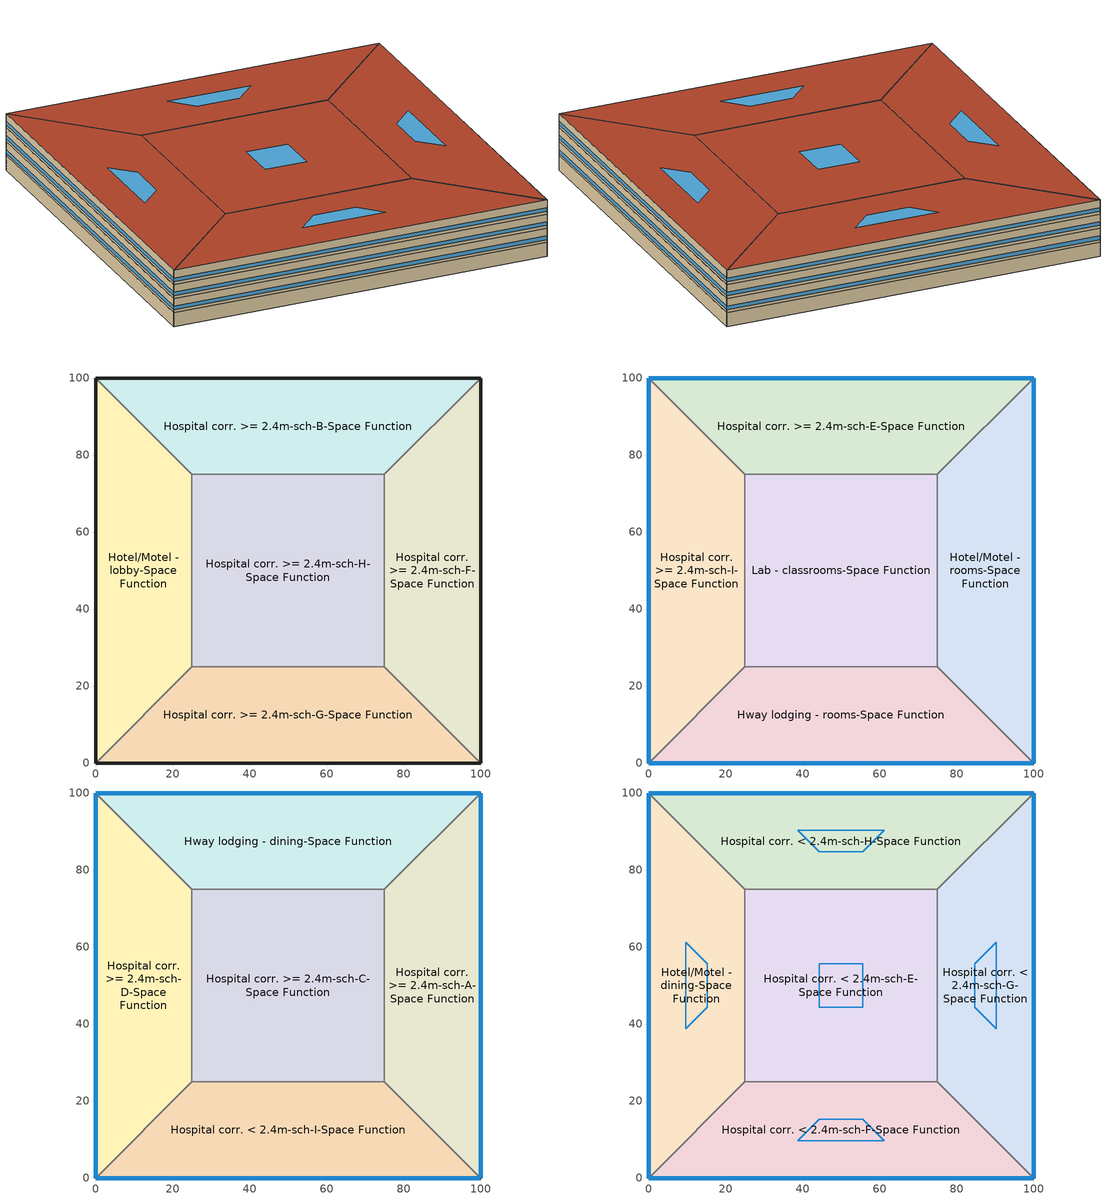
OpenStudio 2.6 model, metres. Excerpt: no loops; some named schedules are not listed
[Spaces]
Hotel/Motel - lobby-Space Function
 floor ground: 0,0 0,100 25,75 25,25 z0
 wall ground: 0,100 0,0 z0:3.8
 wall to Hospital corr. >= 2.4m-sch-B-Space Function: 25,75 0,100 z0:3.8
 wall to Hospital corr. >= 2.4m-sch-H-Space Function: 25,25 25,75 z0:3.8
 wall to Hospital corr. >= 2.4m-sch-G-Space Function: 0,0 25,25 z0:3.8
Hospital corr. >= 2.4m-sch-B-Space Function
 floor ground: 0,100 100,100 75,75 25,75 z0
 wall ground: 100,100 0,100 z0:3.8
 wall to Hospital corr. >= 2.4m-sch-F-Space Function: 75,75 100,100 z0:3.8
 wall to Hospital corr. >= 2.4m-sch-H-Space Function: 25,75 75,75 z0:3.8
Hospital corr. >= 2.4m-sch-F-Space Function
 floor ground: 100,100 100,0 75,25 75,75 z0
 wall ground: 100,0 100,100 z0:3.8
 wall to Hospital corr. >= 2.4m-sch-G-Space Function: 75,25 100,0 z0:3.8
 wall to Hospital corr. >= 2.4m-sch-H-Space Function: 75,75 75,25 z0:3.8
Hospital corr. >= 2.4m-sch-G-Space Function
 floor ground: 100,0 0,0 25,25 75,25 z0
 wall ground: 0,0 100,0 z0:3.8
 wall to Hospital corr. >= 2.4m-sch-H-Space Function: 75,25 25,25 z0:3.8
Hospital corr. >= 2.4m-sch-H-Space Function
 floor ground: 25,25 25,75 75,75 75,25 z0
Hospital corr. >= 2.4m-sch-I-Space Function
 floor to Hotel/Motel - lobby-Space Function: 0,0 0,100 25,75 25,25 z3.8
 wall outside: 0,100 0,0 z3.8:7.6
 wall to Hospital corr. >= 2.4m-sch-E-Space Function: 25,75 0,100 z3.8:7.6
 wall to Lab - classrooms-Space Function: 25,25 25,75 z3.8:7.6
 wall to Hway lodging - rooms-Space Function: 0,0 25,25 z3.8:7.6
 window: 0,99.97 0,0.03 z4.56:5.51
Hospital corr. >= 2.4m-sch-E-Space Function
 floor to Hospital corr. >= 2.4m-sch-B-Space Function: 0,100 100,100 75,75 25,75 z3.8
 wall outside: 100,100 0,100 z3.8:7.6
 wall to Hotel/Motel - rooms-Space Function: 75,75 100,100 z3.8:7.6
 wall to Lab - classrooms-Space Function: 25,75 75,75 z3.8:7.6
 window: 99.97,100 0.03,100 z4.56:5.51
Hotel/Motel - rooms-Space Function
 floor to Hospital corr. >= 2.4m-sch-F-Space Function: 100,100 100,0 75,25 75,75 z3.8
 wall outside: 100,0 100,100 z3.8:7.6
 wall to Hway lodging - rooms-Space Function: 75,25 100,0 z3.8:7.6
 wall to Lab - classrooms-Space Function: 75,75 75,25 z3.8:7.6
 window: 100,0.03 100,99.97 z4.56:5.51
Hway lodging - rooms-Space Function
 floor to Hospital corr. >= 2.4m-sch-G-Space Function: 100,0 0,0 25,25 75,25 z3.8
 wall outside: 0,0 100,0 z3.8:7.6
 wall to Lab - classrooms-Space Function: 75,25 25,25 z3.8:7.6
 window: 0.03,0 99.97,0 z4.56:5.51
Lab - classrooms-Space Function
 floor to Hospital corr. >= 2.4m-sch-H-Space Function: 25,25 25,75 75,75 75,25 z3.8
Hospital corr. >= 2.4m-sch-D-Space Function
 floor to Hospital corr. >= 2.4m-sch-I-Space Function: 0,0 0,100 25,75 25,25 z7.6
 wall outside: 0,100 0,0 z7.6:11.4
 wall to Hway lodging - dining-Space Function: 25,75 0,100 z7.6:11.4
 wall to Hospital corr. >= 2.4m-sch-C-Space Function: 25,25 25,75 z7.6:11.4
 wall to Hospital corr. < 2.4m-sch-I-Space Function: 0,0 25,25 z7.6:11.4
 window: 0,99.97 0,0.03 z8.36:9.31
Hway lodging - dining-Space Function
 floor to Hospital corr. >= 2.4m-sch-E-Space Function: 0,100 100,100 75,75 25,75 z7.6
 wall outside: 100,100 0,100 z7.6:11.4
 wall to Hospital corr. >= 2.4m-sch-A-Space Function: 75,75 100,100 z7.6:11.4
 wall to Hospital corr. >= 2.4m-sch-C-Space Function: 25,75 75,75 z7.6:11.4
 window: 99.97,100 0.03,100 z8.36:9.31
Hospital corr. >= 2.4m-sch-A-Space Function
 floor to Hotel/Motel - rooms-Space Function: 100,100 100,0 75,25 75,75 z7.6
 wall outside: 100,0 100,100 z7.6:11.4
 wall to Hospital corr. < 2.4m-sch-I-Space Function: 75,25 100,0 z7.6:11.4
 wall to Hospital corr. >= 2.4m-sch-C-Space Function: 75,75 75,25 z7.6:11.4
 window: 100,0.03 100,99.97 z8.36:9.31
Hospital corr. < 2.4m-sch-I-Space Function
 floor to Hway lodging - rooms-Space Function: 100,0 0,0 25,25 75,25 z7.6
 wall outside: 0,0 100,0 z7.6:11.4
 wall to Hospital corr. >= 2.4m-sch-C-Space Function: 75,25 25,25 z7.6:11.4
 window: 0.03,0 99.97,0 z8.36:9.31
Hospital corr. >= 2.4m-sch-C-Space Function
 floor to Lab - classrooms-Space Function: 25,25 25,75 75,75 75,25 z7.6
Hotel/Motel - dining-Space Function
 floor to Hospital corr. >= 2.4m-sch-D-Space Function: 0,0 0,100 25,75 25,25 z11.4
 wall outside: 0,100 0,0 z11.4:15.2
 wall to Hospital corr. < 2.4m-sch-H-Space Function: 25,75 0,100 z11.4:15.2
 wall to Hospital corr. < 2.4m-sch-E-Space Function: 25,25 25,75 z11.4:15.2
 wall to Hospital corr. < 2.4m-sch-F-Space Function: 0,0 25,25 z11.4:15.2
 window: 0,99.97 0,0.03 z12.16:13.11
 roof outside: 25,25 25,75 0,100 0,0 z15.2
 skylight: 15.3,44.41 15.3,55.59 9.7,61.18 9.7,38.82 z15.2
Hospital corr. < 2.4m-sch-H-Space Function
 floor to Hway lodging - dining-Space Function: 0,100 100,100 75,75 25,75 z11.4
 wall outside: 100,100 0,100 z11.4:15.2
 wall to Hospital corr. < 2.4m-sch-G-Space Function: 75,75 100,100 z11.4:15.2
 wall to Hospital corr. < 2.4m-sch-E-Space Function: 25,75 75,75 z11.4:15.2
 window: 99.97,100 0.03,100 z12.16:13.11
 roof outside: 25,75 75,75 100,100 0,100 z15.2
 skylight: 44.41,84.7 55.59,84.7 61.18,90.3 38.82,90.3 z15.2
Hospital corr. < 2.4m-sch-G-Space Function
 floor to Hospital corr. >= 2.4m-sch-A-Space Function: 100,100 100,0 75,25 75,75 z11.4
 wall outside: 100,0 100,100 z11.4:15.2
 wall to Hospital corr. < 2.4m-sch-F-Space Function: 75,25 100,0 z11.4:15.2
 wall to Hospital corr. < 2.4m-sch-E-Space Function: 75,75 75,25 z11.4:15.2
 window: 100,0.03 100,99.97 z12.16:13.11
 roof outside: 75,75 75,25 100,0 100,100 z15.2
 skylight: 84.7,55.59 84.7,44.41 90.3,38.82 90.3,61.18 z15.2
Hospital corr. < 2.4m-sch-F-Space Function
 floor to Hospital corr. < 2.4m-sch-I-Space Function: 100,0 0,0 25,25 75,25 z11.4
 wall outside: 0,0 100,0 z11.4:15.2
 wall to Hospital corr. < 2.4m-sch-E-Space Function: 75,25 25,25 z11.4:15.2
 window: 0.03,0 99.97,0 z12.16:13.11
 roof outside: 75,25 25,25 0,0 100,0 z15.2
 skylight: 55.59,15.3 44.41,15.3 38.82,9.7 61.18,9.7 z15.2
Hospital corr. < 2.4m-sch-E-Space Function
 floor to Hospital corr. >= 2.4m-sch-C-Space Function: 25,25 25,75 75,75 75,25 z11.4
 roof outside: 75,25 75,75 25,75 25,25 z15.2
 skylight: 55.59,44.41 55.59,55.59 44.41,55.59 44.41,44.41 z15.2
[Building]
Building 1: Default Construction Set=BTAP-Mass at hdd = 6250.0; Standards Number of Stories=4; Standards Number of Above Ground Stories=4; Standards Building Type=NECB2011_unknown
[Site]
Fort McMurray AP_AB_CAN: Latitude {deg}=56.653; Longitude {deg}=-111.223; Time Zone {hr}=-7; Elevation {m}=369.1
[Site:WaterMainsTemperature]
Calculation Method=Correlation; Annual Average Outdoor Air Temperature {C}=1.875; Maximum Difference In Monthly Average Outdoor Air Temperatures {deltaC}=34.4
[SizingPeriod:DesignDay] Barometric Pressure {Pa}=96969; Sky Clearness=0; Rain Indicator=0; Snow Indicator=0; Day of Month=21; Daylight Saving Time Indicator=0; Humidity Indicating Type=Wetbulb; Dry-Bulb Temperature Range Modifier Type=DefaultMultipliers
Name | Maximum Dry-Bulb Temperature {C} | Daily Dry-Bulb Temperature Range {deltaC} | Humidity Indicating Conditions at Maximum Dry-Bulb | Wind Speed {m/s} | Wind Direction {deg} | Month | Day Type | Solar Model Indicator | ASHRAE Taub | ASHRAE Taud
Fort McMurray AP Ann Htg 99.6% Condns DB | -36.2 | 0 | -36.2 | 1 | 90 | 1 | WinterDesignDay | ASHRAEClearSky
Fort McMurray AP Ann Clg .4% Condns DB=>MWB | 28.9 | 12.4 | 17.8 | 3.7 | 250 | 7 | SummerDesignDay | ASHRAETau | 0.377 | 2.403
[Site:GroundTemperature:BuildingSurface]
19.527, 19.502, 19.536, 19.598, 20.002, 21.64, 22.225, 22.375, 21.449, 20.121, 19.802, 19.633
[Material:NoMass] Roughness=Smooth; Thermal Absorptance=0.9; Solar Absorptance=0.7
Name | Thermal Resistance {m2-K/W} | Visible Absorptance
Typical Carpet Pad; Typical Carpet Pad 1 | 0.21648 | 0.8
Typical Insulation 1 | 5.91238 | 0.7
Typical Insulation 2 | 4.49096 | 0.7
Typical Insulation 3 | 6.17282 | 0.7
Typical Carpet Pad 2 | 1.25503 | 0.8
Typical Carpet Pad 3; Typical Carpet Pad 4 | 3.45515 | 0.8
Typical Insulation 4 | 0.454528 | 0.7
Typical Insulation 5 | 0.454545 | 0.7
[Material]
Name | Roughness | Thickness {m} | Conductivity {W/m-K} | Density {kg/m3} | Specific Heat {J/kg-K} | Thermal Absorptance | Solar Absorptance | Visible Absorptance
G05 25mm wood | MediumSmooth | 0.0254 | 0.15 | 608 | 1630 | 0.9 | 0.5 | 0.5
100mm Normalweight concrete floor 1 | MediumSmooth | 0.1016 | 2.31 | 2322 | 832
G01 13mm gypsum board 1 | Smooth | 0.0127 | 0.16 | 800 | 1090 | 0.9 | 0.7 | 0.5
4 in. Normalweight Concrete Floor 1 | MediumRough | 0.1016 | 2.31 | 2322 | 832 | 0.9 | 0.7 | 0.7
1IN Stucco 1 | Smooth | 0.0253 | 0.6918 | 1858 | 837 | 0.9 | 0.7 | 0.92
8IN CONCRETE HW RefBldg 1 | Rough | 0.2032 | 1.311 | 2240 | 836.8 | 0.9 | 0.7 | 0.7
1/2IN Gypsum 1 | Smooth | 0.0127 | 0.16 | 784.9 | 830 | 0.9 | 0.4 | 0.4
Metal Roof Surface 1; F08 Metal surface 1 | Smooth | 0.0008 | 45.28 | 7824 | 500 | 0.9 | 0.7 | 0.7
6 in. Normalweight Concrete Floor 1; 6 in. Normalweight Concrete Floor 2; 6 in. Normalweight Concrete Floor 3 | MediumRough | 0.1524 | 2.31 | 2322 | 832 | 0.9 | 0.7 | 0.7
[Construction]
BTAP-Int-Partition; BTAP-Int-Door: G05 25mm wood
BTAP-Int-Floor: 100mm Normalweight concrete floor 1, Typical Carpet Pad
BTAP-Int-Wall: G01 13mm gypsum board 1, G01 13mm gypsum board 1
BTAP-Int-Ceiling: Typical Carpet Pad, 100mm Normalweight concrete floor 1
BTAP-Int-Window: SimpleGlazing
BTAP-Ext-Floor-Mass:U-0.162: Typical Insulation 1, 4 in. Normalweight Concrete Floor 1, Typical Carpet Pad 1
BTAP-Ext-Wall-Mass:U-0.21: 1IN Stucco 1, 8IN CONCRETE HW RefBldg 1, Typical Insulation 2, 1/2IN Gypsum 1
BTAP-Ext-Roof-Metal:U-0.162: Metal Roof Surface 1, Typical Insulation 3
BTAP-Grnd-Floor-Mass:U-0.757: 6 in. Normalweight Concrete Floor 1, Typical Carpet Pad 2
BTAP-Grnd-Wall-Mass:U-0.284: 6 in. Normalweight Concrete Floor 2, Typical Carpet Pad 3
BTAP-Grnd-Roof-Mass:U-0.284: 6 in. Normalweight Concrete Floor 3, Typical Carpet Pad 4
BTAP-Ext-FixedWindow:U=0.220 SHGC=0.600; BTAP-Ext-GlassDoors:U=0.220 SHGC=0.600; BTAP-Ext-Skylights:U=0.220 SHGC=0.600; BTAP-Ext-DaylightDomes:U=0.220 SHGC=0.600; BTAP-Ext-DaylightDiffuser:U=0.220 SHGC=0.600: SimpleGlazing:U=0.220 SHGC=0.600
BTAP-Ext-Door:U-2.2: F08 Metal surface 1, Typical Insulation 4
BTAP-Ext-OverHeadDoor:U-2.2: Typical Insulation 5
[DefaultConstructionSet]
BTAP-Mass at hdd = 6250.0: Default Exterior Surface Constructions=BTAP-Mass at hdd = 6250.0; Default Interior Surface Constructions=Default Surface Constructions 2; Default Ground Contact Surface Constructions=BTAP-Mass at hdd = 6250.0 1; Default Exterior SubSurface Constructions=BTAP-Mass at hdd = 6250.0; Default Interior SubSurface Constructions=Default Sub Surface Constructions 2; Interior Partition Construction=BTAP-Int-Partition
[DefaultSurfaceConstructions]
Name | Floor Construction | Wall Construction | Roof Ceiling Construction
Default Surface Constructions 2 | BTAP-Int-Floor | BTAP-Int-Wall | BTAP-Int-Ceiling
BTAP-Mass at hdd = 6250.0 | BTAP-Ext-Floor-Mass:U-0.162 | BTAP-Ext-Wall-Mass:U-0.21 | BTAP-Ext-Roof-Metal:U-0.162
BTAP-Mass at hdd = 6250.0 1 | BTAP-Grnd-Floor-Mass:U-0.757 | BTAP-Grnd-Wall-Mass:U-0.284 | BTAP-Grnd-Roof-Mass:U-0.284
[DefaultSubSurfaceConstructions]
Name | Fixed Window Construction | Operable Window Construction | Door Construction | Glass Door Construction | Overhead Door Construction | Skylight Construction | Tubular Daylight Dome Construction | Tubular Daylight Diffuser Construction
Default Sub Surface Constructions 2 | BTAP-Int-Window | BTAP-Int-Window | BTAP-Int-Door
BTAP-Mass at hdd = 6250.0 | BTAP-Ext-FixedWindow:U=0.220 SHGC=0.600 | BTAP-Ext-FixedWindow:U=0.220 SHGC=0.600 | BTAP-Ext-Door:U-2.2 | BTAP-Ext-GlassDoors:U=0.220 SHGC=0.600 | BTAP-Ext-OverHeadDoor:U-2.2 | BTAP-Ext-Skylights:U=0.220 SHGC=0.600 | BTAP-Ext-DaylightDomes:U=0.220 SHGC=0.600 | BTAP-Ext-DaylightDiffuser:U=0.220 SHGC=0.600
[WindowMaterial:SimpleGlazingSystem] U-Factor {W/m2-K}=2.2; Solar Heat Gain Coefficient=0.6; Visible Transmittance=0.21
SimpleGlazing; SimpleGlazing:U=0.220 SHGC=0.600
[BuildingStory] Nominal Floor to Floor Height {m}=3.8
Name | Nominal Z Coordinate {m}
Story 1 | 0
Story 2 | 3.8
Story 3 | 7.6
Story 4 | 11.4
[Space]
Name | Space Type | Building Story | Thermal Zone
Hotel/Motel - lobby-Space Function | Space Function Hotel/Motel - lobby | Story 1 | ALL_ST=Hotel/Motel - lobby_FL=Story 1_SCH=H
Hospital corr. >= 2.4m-sch-B-Space Function | Space Function Hospital corr. >= 2.4m-sch-B | Story 1 | WILD_ST=Hospital corr. >= 2.4m-sch-B_FL=Story 1_SCH=B
Hospital corr. >= 2.4m-sch-F-Space Function | Space Function Hospital corr. >= 2.4m-sch-B | Story 1 | WILD_ST=Hospital corr. >= 2.4m-sch-F_FL=Story 1_SCH=B
Hospital corr. >= 2.4m-sch-G-Space Function | Space Function Hospital corr. >= 2.4m-sch-B | Story 1 | WILD_ST=Hospital corr. >= 2.4m-sch-G_FL=Story 1_SCH=B
Hospital corr. >= 2.4m-sch-H-Space Function | Space Function Hospital corr. >= 2.4m-sch-B | Story 1 | WILD_ST=Hospital corr. >= 2.4m-sch-H_FL=Story 1_SCH=B
Hospital corr. >= 2.4m-sch-I-Space Function | Space Function Hospital corr. >= 2.4m-sch-B | Story 2 | WILD_ST=Hospital corr. >= 2.4m-sch-I_FL=Story 2_SCH=B
Hospital corr. >= 2.4m-sch-E-Space Function | Space Function Hospital corr. >= 2.4m-sch-B | Story 2 | WILD_ST=Hospital corr. >= 2.4m-sch-E_FL=Story 2_SCH=B
Hotel/Motel - rooms-Space Function | Space Function Hotel/Motel - rooms | Story 2 | DU_BT=Space Function_ST=Hotel/Motel - rooms_FL=Story 2_SCHF
Hway lodging - rooms-Space Function | Space Function Hway lodging - rooms | Story 2 | DU_BT=Space Function_ST=Hway lodging - rooms_FL=Story 2_SCHF
Lab - classrooms-Space Function | Space Function Lab - classrooms | Story 2 | ALL_ST=Lab - classrooms_FL=Story 2_SCH=D
Hospital corr. >= 2.4m-sch-D-Space Function | Space Function Hospital corr. >= 2.4m-sch-B | Story 3 | WILD_ST=Hospital corr. >= 2.4m-sch-D_FL=Story 3_SCH=B
Hway lodging - dining-Space Function | Space Function Hway lodging - dining | Story 3 | ALL_ST=Hway lodging - dining_FL=Story 3_SCH=B
Hospital corr. >= 2.4m-sch-A-Space Function | Space Function Hospital corr. >= 2.4m-sch-B | Story 3 | WILD_ST=Hospital corr. >= 2.4m-sch-A_FL=Story 3_SCH=B
Hospital corr. < 2.4m-sch-I-Space Function | Space Function Hospital corr. < 2.4m-sch-B | Story 3 | WILD_ST=Hospital corr. < 2.4m-sch-I_FL=Story 3_SCH=B
Hospital corr. >= 2.4m-sch-C-Space Function | Space Function Hospital corr. >= 2.4m-sch-B | Story 3 | WILD_ST=Hospital corr. >= 2.4m-sch-C_FL=Story 3_SCH=B
Hotel/Motel - dining-Space Function | Space Function Hotel/Motel - dining | Story 4 | ALL_ST=Hotel/Motel - dining_FL=Story 4_SCH=B
Hospital corr. < 2.4m-sch-H-Space Function | Space Function Hospital corr. < 2.4m-sch-B | Story 4 | WILD_ST=Hospital corr. < 2.4m-sch-H_FL=Story 4_SCH=B
Hospital corr. < 2.4m-sch-G-Space Function | Space Function Hospital corr. < 2.4m-sch-B | Story 4 | WILD_ST=Hospital corr. < 2.4m-sch-G_FL=Story 4_SCH=B
Hospital corr. < 2.4m-sch-F-Space Function | Space Function Hospital corr. < 2.4m-sch-B | Story 4 | WILD_ST=Hospital corr. < 2.4m-sch-F_FL=Story 4_SCH=B
Hospital corr. < 2.4m-sch-E-Space Function | Space Function Hospital corr. < 2.4m-sch-B | Story 4 | WILD_ST=Hospital corr. < 2.4m-sch-E_FL=Story 4_SCH=B
[SpaceType] Standards Building Type=Space Function
Name | Default Schedule Set | Design Specification Outdoor Air Object | Standards Space Type
Space Function Hospital corr. >= 2.4m-sch-B | Space Function Hospital corr. >= 2.4m-sch-B Schedule Set | Space Function Hospital corr. >= 2.4m-sch-B Ventilation | Hospital corr. >= 2.4m-sch-B
Space Function Hotel/Motel - lobby | Space Function Hotel/Motel - lobby Schedule Set | Space Function Hotel/Motel - lobby Ventilation | Hotel/Motel - lobby
Space Function Hotel/Motel - rooms | Space Function Hotel/Motel - rooms Schedule Set | Space Function Hotel/Motel - rooms Ventilation | Hotel/Motel - rooms
Space Function Hway lodging - dining | Space Function Hway lodging - dining Schedule Set | Space Function Hway lodging - dining Ventilation | Hway lodging - dining
Space Function Hway lodging - rooms | Space Function Hway lodging - rooms Schedule Set | Space Function Hway lodging - rooms Ventilation | Hway lodging - rooms
Space Function Lab - classrooms | Space Function Lab - classrooms Schedule Set | Space Function Lab - classrooms Ventilation | Lab - classrooms
[SpaceInfiltration:DesignFlowRate] Schedule=Always On Discrete; Design Flow Rate Calculation Method=Flow/ExteriorArea; Flow per Exterior Surface Area {m3/s-m2}=0.00025; Constant Term Coefficient=0; Temperature Term Coefficient=0; Velocity Term Coefficient=0.224; Velocity Squared Term Coefficient=0
Name | Space or SpaceType
Hospital corr. < 2.4m-sch-E-Space Function Infiltration | Hospital corr. < 2.4m-sch-E-Space Function
Hospital corr. < 2.4m-sch-F-Space Function Infiltration | Hospital corr. < 2.4m-sch-F-Space Function
Hospital corr. < 2.4m-sch-G-Space Function Infiltration | Hospital corr. < 2.4m-sch-G-Space Function
Hospital corr. < 2.4m-sch-H-Space Function Infiltration | Hospital corr. < 2.4m-sch-H-Space Function
Hospital corr. < 2.4m-sch-I-Space Function Infiltration | Hospital corr. < 2.4m-sch-I-Space Function
Hospital corr. >= 2.4m-sch-A-Space Function Infiltration | Hospital corr. >= 2.4m-sch-A-Space Function
Hospital corr. >= 2.4m-sch-D-Space Function Infiltration | Hospital corr. >= 2.4m-sch-D-Space Function
Hospital corr. >= 2.4m-sch-E-Space Function Infiltration | Hospital corr. >= 2.4m-sch-E-Space Function
Hospital corr. >= 2.4m-sch-I-Space Function Infiltration | Hospital corr. >= 2.4m-sch-I-Space Function
Hotel/Motel - dining-Space Function Infiltration | Hotel/Motel - dining-Space Function
Hotel/Motel - rooms-Space Function Infiltration | Hotel/Motel - rooms-Space Function
Hway lodging - dining-Space Function Infiltration | Hway lodging - dining-Space Function
Hway lodging - rooms-Space Function Infiltration | Hway lodging - rooms-Space Function
[ThermalZone] Use Ideal Air Loads=No
Name | Thermostat
DU_BT=Space Function_ST=Hotel/Motel - rooms_FL=Story 2_SCHF | Space Function Hotel/Motel - rooms Thermostat 3
DU_BT=Space Function_ST=Hway lodging - rooms_FL=Story 2_SCHF | Space Function Hway lodging - rooms Thermostat 3
ALL_ST=Hotel/Motel - dining_FL=Story 4_SCH=B | Space Function Hotel/Motel - dining Thermostat 3
ALL_ST=Hotel/Motel - lobby_FL=Story 1_SCH=H | Space Function Hotel/Motel - lobby Thermostat 3
ALL_ST=Hway lodging - dining_FL=Story 3_SCH=B | Space Function Hway lodging - dining Thermostat 3
ALL_ST=Lab - classrooms_FL=Story 2_SCH=D | Space Function Lab - classrooms Thermostat 3
WILD_ST=Hospital corr. < 2.4m-sch-E_FL=Story 4_SCH=B | Space Function Hospital corr. < 2.4m-sch-B Thermostat 1
WILD_ST=Hospital corr. < 2.4m-sch-F_FL=Story 4_SCH=B | Space Function Hospital corr. < 2.4m-sch-B Thermostat 2
WILD_ST=Hospital corr. < 2.4m-sch-G_FL=Story 4_SCH=B | Space Function Hospital corr. < 2.4m-sch-B Thermostat 3
WILD_ST=Hospital corr. < 2.4m-sch-H_FL=Story 4_SCH=B | Space Function Hospital corr. < 2.4m-sch-B Thermostat 4
WILD_ST=Hospital corr. < 2.4m-sch-I_FL=Story 3_SCH=B | Space Function Hospital corr. < 2.4m-sch-B Thermostat 5
WILD_ST=Hospital corr. >= 2.4m-sch-A_FL=Story 3_SCH=B | Space Function Hospital corr. >= 2.4m-sch-B Thermostat 3
WILD_ST=Hospital corr. >= 2.4m-sch-B_FL=Story 1_SCH=B | Space Function Hospital corr. >= 2.4m-sch-B Thermostat 4
WILD_ST=Hospital corr. >= 2.4m-sch-C_FL=Story 3_SCH=B | Space Function Hospital corr. >= 2.4m-sch-B Thermostat 5
WILD_ST=Hospital corr. >= 2.4m-sch-D_FL=Story 3_SCH=B | Space Function Hospital corr. >= 2.4m-sch-B Thermostat 6
WILD_ST=Hospital corr. >= 2.4m-sch-E_FL=Story 2_SCH=B | Space Function Hospital corr. >= 2.4m-sch-B Thermostat 7
WILD_ST=Hospital corr. >= 2.4m-sch-F_FL=Story 1_SCH=B | Space Function Hospital corr. >= 2.4m-sch-B Thermostat 8
WILD_ST=Hospital corr. >= 2.4m-sch-G_FL=Story 1_SCH=B | Space Function Hospital corr. >= 2.4m-sch-B Thermostat 9
WILD_ST=Hospital corr. >= 2.4m-sch-H_FL=Story 1_SCH=B | Space Function Hospital corr. >= 2.4m-sch-B Thermostat 10
WILD_ST=Hospital corr. >= 2.4m-sch-I_FL=Story 2_SCH=B | Space Function Hospital corr. >= 2.4m-sch-B Thermostat 11
